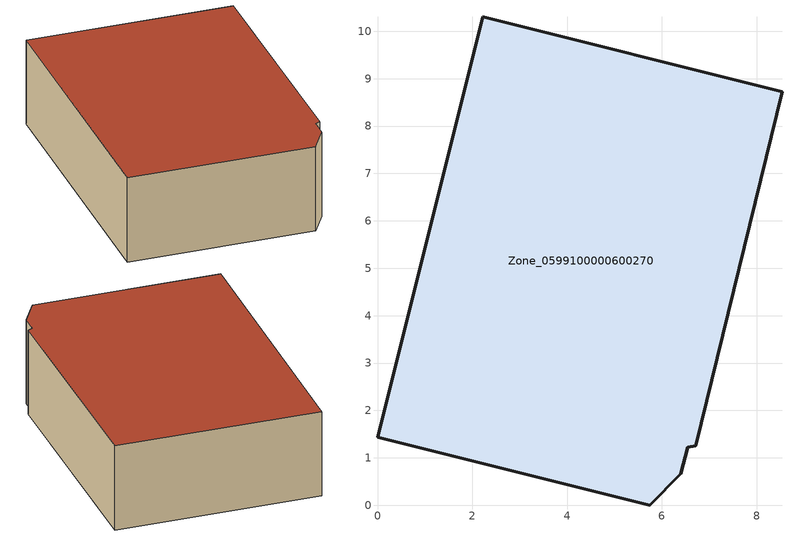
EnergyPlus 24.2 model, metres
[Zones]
Zone_0599100000600270
 floor ground (C_G): 6.55,1.22 6.4,0.67 5.75,0 0,1.44 2.22,10.31 8.53,8.73 6.71,1.25 z0
 wall outside (C_F): 0,1.44 5.75,0 6.4,0.67 6.55,1.22 6.71,1.25 8.53,8.73 2.22,10.31 0,1.44 z0:2.84
 roof outside (C_R): 6.71,1.25 8.53,8.73 2.22,10.31 0,1.44 5.75,0 6.4,0.67 6.55,1.22 z2.84
[BUILDING]
Pand.0599100000600270: North Axis=0; Terrain=City; Loads Convergence Tolerance Value=0.04; Temperature Convergence Tolerance Value=0.4; Solar Distribution=FullExterior; Maximum Number of Warmup Days=25; Minimum Number of Warmup Days=1
[Site:Location]
Rotterdam.The.Hague.AP_ZH_NLD Design_Conditions: Latitude=51.96; Longitude=4.45; Time Zone=1; Elevation=-4.5
[SITE:GROUNDTEMPERATURE:BUILDINGSURFACE]
18, 18, 18, 18, 18, 18, 18, 18, 18, 18, 18, 18
[MATERIAL] Thermal Absorptance=0.9; Solar Absorptance=0.7; Visible Absorptance=0.7
Name | Roughness | Thickness | Conductivity | Density | Specific Heat
G.D.1965 | MediumSmooth | 0.15 | 1 | 540 | 1210
F.D.1965 | Rough | 0.3 | 0.857143 | 1920 | 840
R.D.1965 | MediumRough | 0.2 | 0.08 | 1500 | 1000
[CONSTRUCTION]
C_G: G.D.1965
C_F: F.D.1965
C_R: R.D.1965
[ZONE]
Zone_0599100000600270: Type=1; Multiplier=1; Ceiling Height=Autocalculate; Volume=Autocalculate; Floor Area=autocalculate; Part of Total Floor Area=Yes
[ZONEINFILTRATION:DESIGNFLOWRATE]
Infil_Zone_0599100000600270: Zone or ZoneList or Space or SpaceList=Zone_0599100000600270; Schedule=AlwaysOn; Design Flow Rate Calculation Method=Flow/Area; Flow Rate per Floor Area=0.0042; Constant Term Coefficient=1; Temperature Term Coefficient=0; Velocity Term Coefficient=0; Velocity Squared Term Coefficient=0
[HVACTEMPLATE:ZONE:IDEALLOADSAIRSYSTEM]
Zone_0599100000600270: Maximum Heating Supply Air Temperature=50; Minimum Cooling Supply Air Temperature=13; Maximum Heating Supply Air Humidity Ratio=0.0156; Minimum Cooling Supply Air Humidity Ratio=0.0077; Heating Limit=NoLimit; Cooling Limit=NoLimit; Dehumidification Control Type=ConstantSensibleHeatRatio; Cooling Sensible Heat Ratio=0.7; Dehumidification Setpoint=60; Humidification Control Type=None; Humidification Setpoint=30; Outdoor Air Method=None; Outdoor Air Flow Rate per Person=0.00944; Outdoor Air Flow Rate per Zone Floor Area=0; Outdoor Air Flow Rate per Zone=0; Demand Controlled Ventilation Type=None; Outdoor Air Economizer Type=NoEconomizer; Heat Recovery Type=None; Sensible Heat Recovery Effectiveness=0.7; Latent Heat Recovery Effectiveness=0.65
[ZONECONTROL:THERMOSTAT]
ThermostatControl_Zone_0599100000600270: Zone or ZoneList=Zone_0599100000600270; Control Type Schedule=DualSetpointControlType; Control 1=Thermostat_Zone_0599100000600270; Temperature Difference Between Cutout And Setpoint=0
[THERMOSTATSETPOINT:DUALSETPOINT]
Thermostat_Zone_0599100000600270: Heating Setpoint Temperature Schedule=HeatingSetpoint_Zone_0599100000600270; Cooling Setpoint Temperature Schedule=CoolingSetpoint_Zone_0599100000600270
[SCHEDULE:COMPACT]
HeatingSetpoint_Zone_0599100000600270: Through: 12/31, For: AllDays, Until: 24:00, 21
CoolingSetpoint_Zone_0599100000600270: Through: 12/31, For: AllDays, Until: 24:00, 24
DualSetpointControlType: Through: 12/31, For: AllDays, Until: 24:00, 4
AlwaysOn: Through: 12/31, For: AllDays, Until: 24:00, 1
